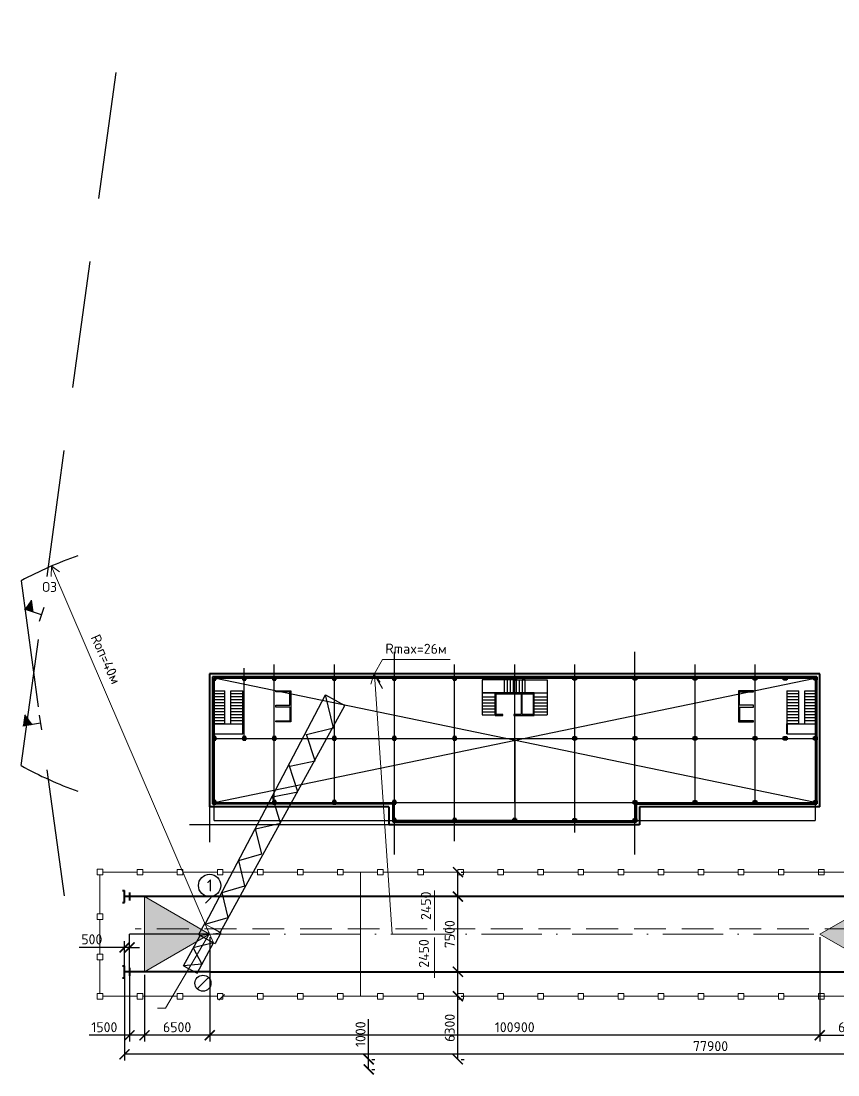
# Model space of a CAD drawing. Header units: millimetres. Extents: x -782 to 10910, y 3841 to 13237.
# Drawn here: x 6699.3 to 6862.4, y 7380.7 to 7591.1 of the extents above; entities that cross this region are included whole.
import ezdxf

# ---------------------------------------------------------------- set-up
doc = ezdxf.new("R2010")
doc.units = ezdxf.units.MM
doc.linetypes.add('ACAD_ISO10W100', pattern=[18, 12, -3, 0, -3])
doc.linetypes.add('штриховая2', pattern=[9.525, 6.35, -3.175])
doc.layers.add('1', color=7, linetype='Continuous')
doc.layers.add('тонкая', color=7, linetype='Continuous')
doc.layers.add('Оbводка', color=1, linetype='Continuous', lineweight=90)
doc.layers.add('Тонкая 0.3', color=140, linetype='Continuous', lineweight=25)
doc.styles.add('2.5', font='isocpeur.ttf', dxfattribs={"height": 2})
doc.styles.add('Isocpeur', font='isocpeur.ttf')
doc.dimstyles.new('М500 стройгенп', dxfattribs={"dimtxt": 2, "dimasz": 2, "dimexe": 1.25, "dimexo": 0.625, "dimtad": 1, "dimlfac": 500, "dimtxsty": '2.5', "dimblk": 'ARCHTICK', "dimcen": 2.5, "dimadec": 0, "dimazin": 0, "dimtfac": 1, "dimtmove": 0, "dimatfit": 3, "dimfxl": 1, "dimarcsym": 0})

# ---------------------------------------------------------------- blocks, each defined once
blk = doc.blocks.new('_ArchTick')
at = {"color": 0, "linetype": 'ByBlock', "const_width": 0.15}
blk.add_lwpolyline([(-0.5, -0.5), (0.5, 0.5)], dxfattribs=at)
blk = doc.blocks.new('*D355')
at = {"color": 0, "lineweight": -2, "transparency": 16777216}
for p, q in [((6786.54, 7383.8), (6786.54, 7396.4)), ((6787.16, 7396.4), (6787.79, 7396.4)), ((6787.16, 7383.8), (6787.79, 7383.8))]:
    blk.add_line(p, q, dxfattribs=at)
at = {"layer": 'Defpoints', "color": 0, "lineweight": 30, "transparency": 16777216}
for p in [(6786.54, 7396.4), (6786.54, 7396.4), (6786.54, 7383.8)]:
    blk.add_point(p, dxfattribs=at)
at = {"color": 0, "lineweight": -2, "transparency": 16777216, "xscale": 2, "yscale": 2, "zscale": 2}
for p, rotation in [((6786.54, 7396.4), 90), ((6786.54, 7383.8), 270)]:
    blk.add_blockref('_ArchTick', p, dxfattribs=dict(at, rotation=rotation))
at = {"color": 0, "lineweight": 20, "transparency": 16777216, "insert": (6784.91, 7390.1), "char_height": 2, "attachment_point": 5, "rotation": 90, "style": '2.5'}
blk.add_mtext('6300', dxfattribs=at)
blk = doc.blocks.new('*D356')
at = {"color": 0, "lineweight": -2, "transparency": 16777216}
for p, q in [((6786.54, 7396.4), (6786.54, 7401.3)), ((6787.16, 7401.3), (6787.79, 7401.3)), ((6787.16, 7396.4), (6787.79, 7396.4))]:
    blk.add_line(p, q, dxfattribs=at)
at = {"layer": 'Defpoints', "color": 0, "lineweight": 30, "transparency": 16777216}
for p in [(6786.54, 7401.3), (6786.54, 7401.3), (6786.54, 7396.4)]:
    blk.add_point(p, dxfattribs=at)
at = {"color": 0, "lineweight": -2, "transparency": 16777216, "xscale": 2, "yscale": 2, "zscale": 2}
for p, rotation in [((6786.54, 7401.3), 90), ((6786.54, 7396.4), 270)]:
    blk.add_blockref('_ArchTick', p, dxfattribs=dict(at, rotation=rotation))
at = {"color": 0, "lineweight": 20, "transparency": 16777216, "insert": (6779.73, 7404.95), "char_height": 2, "attachment_point": 5, "rotation": 90, "style": '2.5'}
blk.add_mtext('2450', dxfattribs=at)
blk = doc.blocks.new('*D357')
at = {"color": 0, "lineweight": -2, "transparency": 16777216}
for p, q in [((6786.54, 7401.3), (6786.54, 7416.3)), ((6787.16, 7416.3), (6787.79, 7416.3)), ((6787.16, 7401.3), (6787.79, 7401.3))]:
    blk.add_line(p, q, dxfattribs=at)
at = {"layer": 'Defpoints', "color": 0, "lineweight": 30, "transparency": 16777216}
for p in [(6786.54, 7416.3), (6786.54, 7416.3), (6786.54, 7401.3)]:
    blk.add_point(p, dxfattribs=at)
at = {"color": 0, "lineweight": -2, "transparency": 16777216, "xscale": 2, "yscale": 2, "zscale": 2}
for p, rotation in [((6786.54, 7416.3), 90), ((6786.54, 7401.3), 270)]:
    blk.add_blockref('_ArchTick', p, dxfattribs=dict(at, rotation=rotation))
at = {"color": 0, "lineweight": 20, "transparency": 16777216, "insert": (6784.91, 7408.8), "char_height": 2, "attachment_point": 5, "rotation": 90, "style": '2.5'}
blk.add_mtext('7500', dxfattribs=at)
blk = doc.blocks.new('*D358')
at = {"color": 0, "lineweight": -2, "transparency": 16777216}
for p, q in [((6786.54, 7416.3), (6786.54, 7421.19)), ((6787.16, 7421.19), (6787.79, 7421.19)), ((6787.16, 7416.3), (6787.79, 7416.3))]:
    blk.add_line(p, q, dxfattribs=at)
at = {"layer": 'Defpoints', "color": 0, "lineweight": 30, "transparency": 16777216}
for p in [(6786.54, 7421.19), (6786.54, 7421.19), (6786.54, 7416.3)]:
    blk.add_point(p, dxfattribs=at)
at = {"color": 0, "lineweight": -2, "transparency": 16777216, "xscale": 2, "yscale": 2, "zscale": 2}
for p, rotation in [((6786.54, 7421.19), 90), ((6786.54, 7416.3), 270)]:
    blk.add_blockref('_ArchTick', p, dxfattribs=dict(at, rotation=rotation))
at = {"color": 0, "lineweight": 20, "transparency": 16777216, "insert": (6780.13, 7414.48), "char_height": 2, "attachment_point": 5, "rotation": 90, "style": '2.5'}
blk.add_mtext('2450', dxfattribs=at)
blk = doc.blocks.new('*D359')
at = {"color": 0, "lineweight": -2, "transparency": 16777216}
for p, q in [((6858.77, 7408.17), (6858.77, 7387.35)), ((6871.77, 7400.67), (6871.77, 7387.35)), ((6858.77, 7388.6), (6871.77, 7388.6))]:
    blk.add_line(p, q, dxfattribs=at)
at = {"layer": 'Defpoints', "color": 0, "lineweight": 30, "transparency": 16777216}
for p in [(6858.77, 7408.8), (6871.77, 7401.3), (6871.77, 7388.6)]:
    blk.add_point(p, dxfattribs=at)
at = {"color": 0, "lineweight": -2, "transparency": 16777216, "xscale": 2, "yscale": 2, "zscale": 2, "rotation": 180}
blk.add_blockref('_ArchTick', (6858.77, 7388.6), dxfattribs=at)
at = {"color": 0, "lineweight": -2, "transparency": 16777216, "xscale": 2, "yscale": 2, "zscale": 2}
blk.add_blockref('_ArchTick', (6871.77, 7388.6), dxfattribs=at)
at = {"color": 0, "lineweight": 20, "transparency": 16777216, "insert": (6865.27, 7390.22), "char_height": 2, "attachment_point": 5, "style": '2.5'}
blk.add_mtext('6050', dxfattribs=at)
blk = doc.blocks.new('*D362')
at = {"color": 0, "lineweight": -2, "transparency": 16777216}
for p, q in [((6768.71, 7383.8), (6768.71, 7391.85)), ((6768.71, 7381.8), (6768.71, 7383.8)), ((6769.34, 7383.8), (6769.96, 7383.8)), ((6769.34, 7381.8), (6769.96, 7381.8))]:
    blk.add_line(p, q, dxfattribs=at)
at = {"layer": 'Defpoints', "color": 0, "lineweight": 30, "transparency": 16777216}
for p in [(6768.71, 7383.8), (6768.71, 7383.8), (6768.71, 7381.8)]:
    blk.add_point(p, dxfattribs=at)
at = {"color": 0, "lineweight": -2, "transparency": 16777216, "xscale": 2, "yscale": 2, "zscale": 2}
for p, rotation in [((6768.71, 7383.8), 90), ((6768.71, 7381.8), 270)]:
    blk.add_blockref('_ArchTick', p, dxfattribs=dict(at, rotation=rotation))
at = {"color": 0, "lineweight": 20, "transparency": 16777216, "insert": (6767.09, 7388.82), "char_height": 2, "attachment_point": 5, "rotation": 90, "style": '2.5'}
blk.add_mtext('1000', dxfattribs=at)
blk = doc.blocks.new('*D363')
at = {"color": 0, "lineweight": -2, "transparency": 16777216}
for p, q in [((6736.97, 7408.17), (6736.97, 7387.35)), ((6858.77, 7400.67), (6858.77, 7387.35)), ((6858.77, 7388.6), (6736.97, 7388.6))]:
    blk.add_line(p, q, dxfattribs=at)
at = {"layer": 'Defpoints', "color": 0, "lineweight": 30, "transparency": 16777216}
for p in [(6736.97, 7408.8), (6858.77, 7401.3), (6736.97, 7388.6)]:
    blk.add_point(p, dxfattribs=at)
at = {"color": 0, "lineweight": -2, "transparency": 16777216, "xscale": 2, "yscale": 2, "zscale": 2, "rotation": 180}
blk.add_blockref('_ArchTick', (6736.97, 7388.6), dxfattribs=at)
at = {"color": 0, "lineweight": -2, "transparency": 16777216, "xscale": 2, "yscale": 2, "zscale": 2}
blk.add_blockref('_ArchTick', (6858.77, 7388.6), dxfattribs=at)
at = {"color": 0, "lineweight": 25, "transparency": 16777216, "insert": (6797.87, 7390.22), "char_height": 2, "attachment_point": 5, "style": '2.5'}
blk.add_mtext('100900', dxfattribs=at)
blk = doc.blocks.new('*D364')
at = {"color": 0, "lineweight": -2, "transparency": 16777216}
for p, q in [((6736.97, 7408.17), (6736.97, 7387.35)), ((6723.97, 7400.67), (6723.97, 7387.35)), ((6736.97, 7388.6), (6723.97, 7388.6))]:
    blk.add_line(p, q, dxfattribs=at)
at = {"layer": 'Defpoints', "color": 0, "lineweight": 30, "transparency": 16777216}
for p in [(6736.97, 7408.8), (6723.97, 7401.3), (6723.97, 7388.6)]:
    blk.add_point(p, dxfattribs=at)
at = {"color": 0, "lineweight": -2, "transparency": 16777216, "xscale": 2, "yscale": 2, "zscale": 2, "rotation": 180}
blk.add_blockref('_ArchTick', (6723.97, 7388.6), dxfattribs=at)
at = {"color": 0, "lineweight": -2, "transparency": 16777216, "xscale": 2, "yscale": 2, "zscale": 2}
blk.add_blockref('_ArchTick', (6736.97, 7388.6), dxfattribs=at)
at = {"color": 0, "lineweight": 25, "transparency": 16777216, "insert": (6730.47, 7390.22), "char_height": 2, "attachment_point": 5, "style": '2.5'}
blk.add_mtext('6500', dxfattribs=at)
blk = doc.blocks.new('*D365')
at = {"color": 0, "lineweight": -2, "transparency": 16777216}
for p, q in [((6720.97, 7400.67), (6720.97, 7387.35)), ((6723.97, 7400.67), (6723.97, 7387.35)), ((6720.97, 7388.6), (6712.92, 7388.6)), ((6723.97, 7388.6), (6720.97, 7388.6))]:
    blk.add_line(p, q, dxfattribs=at)
at = {"layer": 'Defpoints', "color": 0, "lineweight": 30, "transparency": 16777216}
for p in [(6720.97, 7401.3), (6723.97, 7401.3), (6720.97, 7388.6)]:
    blk.add_point(p, dxfattribs=at)
at = {"color": 0, "lineweight": -2, "transparency": 16777216, "xscale": 2, "yscale": 2, "zscale": 2, "rotation": 180}
blk.add_blockref('_ArchTick', (6720.97, 7388.6), dxfattribs=at)
at = {"color": 0, "lineweight": -2, "transparency": 16777216, "xscale": 2, "yscale": 2, "zscale": 2}
blk.add_blockref('_ArchTick', (6723.97, 7388.6), dxfattribs=at)
at = {"color": 0, "lineweight": 25, "transparency": 16777216, "insert": (6715.94, 7390.22), "char_height": 2, "attachment_point": 5, "style": '2.5'}
blk.add_mtext('1500', dxfattribs=at)
blk = doc.blocks.new('*D366')
at = {"color": 0, "lineweight": -2, "transparency": 16777216}
for p, q in [((6719.97, 7406.15), (6710.92, 7406.15)), ((6719.97, 7401.92), (6719.97, 7407.4)), ((6720.97, 7406.15), (6719.97, 7406.15)), ((6720.97, 7401.92), (6720.97, 7407.4)), ((6720.97, 7406.15), (6722.97, 7406.15))]:
    blk.add_line(p, q, dxfattribs=at)
at = {"layer": 'Defpoints', "color": 0, "lineweight": 30, "transparency": 16777216}
for p in [(6719.97, 7406.15), (6719.97, 7401.3), (6720.97, 7401.3)]:
    blk.add_point(p, dxfattribs=at)
at = {"color": 0, "lineweight": -2, "transparency": 16777216, "xscale": 2, "yscale": 2, "zscale": 2}
blk.add_blockref('_ArchTick', (6719.97, 7406.15), dxfattribs=at)
at = {"color": 0, "lineweight": -2, "transparency": 16777216, "xscale": 2, "yscale": 2, "zscale": 2, "rotation": 180}
blk.add_blockref('_ArchTick', (6720.97, 7406.15), dxfattribs=at)
at = {"color": 0, "lineweight": 25, "transparency": 16777216, "insert": (6713.44, 7407.77), "char_height": 2, "attachment_point": 5, "style": '2.5'}
blk.add_mtext('500', dxfattribs=at)
blk = doc.blocks.new('*D354')
at = {"color": 0, "lineweight": -2, "transparency": 16777216}
for p, q in [((6719.97, 7400.67), (6719.97, 7383.56)), ((6875.77, 7400.67), (6875.77, 7383.56)), ((6875.77, 7384.81), (6719.97, 7384.81))]:
    blk.add_line(p, q, dxfattribs=at)
at = {"layer": 'Defpoints', "color": 0, "lineweight": 30, "transparency": 16777216}
for p in [(6719.97, 7401.3), (6875.77, 7401.3), (6719.97, 7384.81)]:
    blk.add_point(p, dxfattribs=at)
at = {"color": 0, "lineweight": -2, "transparency": 16777216, "xscale": 2, "yscale": 2, "zscale": 2, "rotation": 180}
blk.add_blockref('_ArchTick', (6719.97, 7384.81), dxfattribs=at)
at = {"color": 0, "lineweight": -2, "transparency": 16777216, "xscale": 2, "yscale": 2, "zscale": 2}
blk.add_blockref('_ArchTick', (6875.77, 7384.81), dxfattribs=at)
at = {"color": 0, "lineweight": 25, "transparency": 16777216, "insert": (6836.97, 7386.44), "char_height": 2, "attachment_point": 5, "style": '2.5'}
blk.add_mtext('77900', dxfattribs=at)

msp = doc.modelspace()

# ---------------------------------------------------------------- hatches: boundary and pattern name
at = {"lineweight": 30}
h = msp.add_hatch(color=256, dxfattribs=at)
h.dxf.hatch_style = 1
h.paths.add_polyline_path([(6723.967864, 7401.297298), (6736.967865, 7408.797298), (6723.967864, 7416.297298)])
h = msp.add_hatch(color=256, dxfattribs=at)
h.dxf.hatch_style = 1
h.paths.add_polyline_path([(6871.767876, 7416.297298), (6858.767874, 7408.797298), (6871.767876, 7401.297298)])
at = {"layer": 'Тонкая 0.3', "ltscale": 5}
for points in [[(6699.996062, 7473.669302), (6701.696792, 7473.107112), (6701.307677, 7475.53023)], [(6699.671978, 7450.351208), (6701.441634, 7450.62844), (6699.988111, 7452.605858)]]:
    msp.add_hatch(color=7, dxfattribs=at).paths.add_polyline_path(points)

# ---------------------------------------------------------------- linework, layer by layer
at = {"linetype": 'штриховая2', "lineweight": 30, "ltscale": 4}
for p, q in [((6699.350806, 7442.450137), (6719.677841, 7591.138892)), ((6699.318049, 7479.384056), (6709.481567, 7405.039678))]:
    msp.add_line(p, q, dxfattribs=at)
at = {"lineweight": 18}
for p, q in [((6705.396147, 7482.303935), (6705.304076, 7480.230214)), ((6707.004553, 7481.157492), (6705.396147, 7482.303935)), ((6705.434443, 7482.276638), (6707.004553, 7481.157492)), ((6769.770407, 7460.677351), (6769.144754, 7458.69812)), ((6771.027286, 7459.153686), (6769.770407, 7460.677351)), ((6769.800332, 7460.641073), (6771.027286, 7459.153686))]:
    msp.add_line(p, q, dxfattribs=at)
at = {"lineweight": 13}
for p, q in [((6736.967869, 7408.797293), (6705.393193, 7482.237392)), ((6769.836032, 7460.74222), (6771.444207, 7463.618346)), ((6771.444207, 7463.618346), (6784.956109, 7463.618346)), ((6769.836032, 7460.74222), (6771.444207, 7457.866094)), ((6715.627868, 7421.757292), (6714.50787, 7421.757292)), ((6714.50787, 7421.757292), (6714.50787, 7420.637294)), ((6714.50787, 7420.637294), (6715.627868, 7420.637294)), ((6715.067869, 7420.313872), (6715.067869, 7420.637294)), ((6715.627868, 7420.637294), (6715.627868, 7421.757292)), ((6723.627855, 7421.745236), (6722.507857, 7421.745236)), ((6722.507857, 7421.745236), (6722.507857, 7420.625238)), ((6722.507857, 7420.625238), (6723.627855, 7420.625238)), ((6723.627855, 7420.625238), (6723.627855, 7421.745236)), ((6731.627841, 7421.745236), (6730.507843, 7421.745236)), ((6730.507843, 7421.745236), (6730.507843, 7420.625238)), ((6730.507843, 7420.625238), (6731.627841, 7420.625238)), ((6731.627841, 7420.625238), (6731.627841, 7421.745236)), ((6739.627828, 7421.745236), (6738.50783, 7421.745236)), ((6738.50783, 7421.745236), (6738.50783, 7420.625238)), ((6738.50783, 7420.625238), (6739.627828, 7420.625238)), ((6739.627828, 7420.625238), (6739.627828, 7421.745236)), ((6747.627815, 7421.745236), (6746.507817, 7421.745236)), ((6746.507817, 7421.745236), (6746.507817, 7420.625238)), ((6746.507817, 7420.625238), (6747.627815, 7420.625238)), ((6747.627815, 7420.625238), (6747.627815, 7421.745236)), ((6755.627801, 7421.745236), (6754.507803, 7421.745236)), ((6754.507803, 7421.745236), (6754.507803, 7420.625238)), ((6754.507803, 7420.625238), (6755.627801, 7420.625238)), ((6755.627801, 7420.625238), (6755.627801, 7421.745236)), ((6763.627788, 7421.745236), (6762.50779, 7421.745236)), ((6762.50779, 7421.745236), (6762.50779, 7420.625238)), ((6762.50779, 7420.625238), (6763.627788, 7420.625238)), ((6763.627788, 7420.625238), (6763.627788, 7421.745236)), ((6771.627775, 7421.745236), (6770.507777, 7421.745236)), ((6770.507777, 7421.745236), (6770.507777, 7420.625238)), ((6770.507777, 7420.625238), (6771.627775, 7420.625238)), ((6771.627775, 7420.625238), (6771.627775, 7421.745236)), ((6779.627761, 7421.745236), (6778.507763, 7421.745236)), ((6778.507763, 7421.745236), (6778.507763, 7420.625238)), ((6778.507763, 7420.625238), (6779.627761, 7420.625238)), ((6779.627761, 7420.625238), (6779.627761, 7421.745236)), ((6787.627748, 7421.745236), (6786.50775, 7421.745236)), ((6786.50775, 7421.745236), (6786.50775, 7420.625238)), ((6786.50775, 7420.625238), (6787.627748, 7420.625238)), ((6787.627748, 7420.625238), (6787.627748, 7421.745236)), ((6795.627735, 7421.745236), (6794.507737, 7421.745236)), ((6794.507737, 7421.745236), (6794.507737, 7420.625238)), ((6794.507737, 7420.625238), (6795.627735, 7420.625238)), ((6795.627735, 7420.625238), (6795.627735, 7421.745236)), ((6803.627721, 7421.745236), (6802.507723, 7421.745236)), ((6802.507723, 7421.745236), (6802.507723, 7420.625238)), ((6802.507723, 7420.625238), (6803.627721, 7420.625238)), ((6803.627721, 7420.625238), (6803.627721, 7421.745236)), ((6811.627708, 7421.745236), (6810.50771, 7421.745236)), ((6810.50771, 7421.745236), (6810.50771, 7420.625238)), ((6810.50771, 7420.625238), (6811.627708, 7420.625238)), ((6811.627708, 7420.625238), (6811.627708, 7421.745236)), ((6819.627695, 7421.745236), (6818.507697, 7421.745236)), ((6818.507697, 7421.745236), (6818.507697, 7420.625238)), ((6818.507697, 7420.625238), (6819.627695, 7420.625238)), ((6819.627695, 7420.625238), (6819.627695, 7421.745236)), ((6827.627681, 7421.745236), (6826.507683, 7421.745236)), ((6826.507683, 7421.745236), (6826.507683, 7420.625238)), ((6826.507683, 7420.625238), (6827.627681, 7420.625238)), ((6827.627681, 7420.625238), (6827.627681, 7421.745236)), ((6835.627668, 7421.745236), (6834.50767, 7421.745236)), ((6834.50767, 7421.745236), (6834.50767, 7420.625238)), ((6834.50767, 7420.625238), (6835.627668, 7420.625238)), ((6835.627668, 7420.625238), (6835.627668, 7421.745236)), ((6843.627655, 7421.745236), (6842.507657, 7421.745236)), ((6842.507657, 7421.745236), (6842.507657, 7420.625238)), ((6842.507657, 7420.625238), (6843.627655, 7420.625238)), ((6843.627655, 7420.625238), (6843.627655, 7421.745236)), ((6851.627641, 7421.745236), (6850.507643, 7421.745236)), ((6850.507643, 7421.745236), (6850.507643, 7420.625238)), ((6850.507643, 7420.625238), (6851.627641, 7420.625238)), ((6851.627641, 7420.625238), (6851.627641, 7421.745236)), ((6859.627628, 7421.745236), (6858.50763, 7421.745236)), ((6858.50763, 7421.745236), (6858.50763, 7420.625238)), ((6858.50763, 7420.625238), (6859.627628, 7420.625238)), ((6859.627628, 7420.625238), (6859.627628, 7421.745236)), ((6715.627868, 7412.828197), (6714.50787, 7412.828197)), ((6714.50787, 7412.828197), (6714.50787, 7411.708199)), ((6715.627868, 7411.708199), (6715.627868, 7412.828197)), ((6714.50787, 7411.708199), (6715.627868, 7411.708199)), ((6715.067869, 7411.384777), (6715.067869, 7411.708199)), ((6715.627868, 7404.811889), (6714.50787, 7404.811889)), ((6714.50787, 7404.811889), (6714.50787, 7403.691891)), ((6714.50787, 7403.691891), (6715.627868, 7403.691891)), ((6715.067869, 7403.368469), (6715.067869, 7403.691891)), ((6715.627868, 7403.691891), (6715.627868, 7404.811889)), ((6715.627868, 7396.957292), (6714.50787, 7396.957292)), ((6714.50787, 7396.957292), (6714.50787, 7395.837294)), ((6714.50787, 7395.837294), (6715.627868, 7395.837294)), ((6715.627868, 7395.837294), (6715.627868, 7396.957292)), ((6722.507857, 7396.957292), (6722.507857, 7395.837294)), ((6722.507857, 7395.837294), (6723.627855, 7395.837294)), ((6723.627855, 7395.837294), (6723.627855, 7396.957292)), ((6731.627841, 7396.957292), (6730.507843, 7396.957292)), ((6730.507843, 7396.957292), (6730.507843, 7395.837294)), ((6730.507843, 7395.837294), (6731.627841, 7395.837294)), ((6731.627841, 7395.837294), (6731.627841, 7396.957292)), ((6739.627828, 7396.957292), (6738.50783, 7396.957292)), ((6738.50783, 7396.957292), (6738.50783, 7395.837294)), ((6738.50783, 7395.837294), (6739.627828, 7395.837294)), ((6739.627828, 7395.837294), (6739.627828, 7396.957292)), ((6747.627815, 7396.957292), (6746.507817, 7396.957292)), ((6746.507817, 7396.957292), (6746.507817, 7395.837294)), ((6746.507817, 7395.837294), (6747.627815, 7395.837294)), ((6747.627815, 7395.837294), (6747.627815, 7396.957292)), ((6755.627801, 7396.957292), (6754.507803, 7396.957292)), ((6754.507803, 7396.957292), (6754.507803, 7395.837294)), ((6754.507803, 7395.837294), (6755.627801, 7395.837294)), ((6755.627801, 7395.837294), (6755.627801, 7396.957292)), ((6763.627788, 7396.957292), (6762.50779, 7396.957292)), ((6762.50779, 7396.957292), (6762.50779, 7395.837294)), ((6762.50779, 7395.837294), (6763.627788, 7395.837294)), ((6763.627788, 7395.837294), (6763.627788, 7396.957292)), ((6771.627775, 7396.957292), (6770.507777, 7396.957292)), ((6770.507777, 7396.957292), (6770.507777, 7395.837294)), ((6770.507777, 7395.837294), (6771.627775, 7395.837294)), ((6771.627775, 7395.837294), (6771.627775, 7396.957292)), ((6779.627761, 7396.957292), (6778.507763, 7396.957292)), ((6778.507763, 7396.957292), (6778.507763, 7395.837294)), ((6778.507763, 7395.837294), (6779.627761, 7395.837294)), ((6779.627761, 7395.837294), (6779.627761, 7396.957292)), ((6787.627748, 7396.957292), (6786.50775, 7396.957292)), ((6786.50775, 7396.957292), (6786.50775, 7395.837294)), ((6786.50775, 7395.837294), (6787.627748, 7395.837294)), ((6787.627748, 7395.837294), (6787.627748, 7396.957292)), ((6795.627735, 7396.957292), (6794.507737, 7396.957292)), ((6794.507737, 7396.957292), (6794.507737, 7395.837294)), ((6794.507737, 7395.837294), (6795.627735, 7395.837294)), ((6795.627735, 7395.837294), (6795.627735, 7396.957292)), ((6803.627721, 7396.957292), (6802.507723, 7396.957292)), ((6802.507723, 7396.957292), (6802.507723, 7395.837294)), ((6802.507723, 7395.837294), (6803.627721, 7395.837294)), ((6803.627721, 7395.837294), (6803.627721, 7396.957292)), ((6811.627708, 7396.957292), (6810.50771, 7396.957292)), ((6810.50771, 7396.957292), (6810.50771, 7395.837294)), ((6810.50771, 7395.837294), (6811.627708, 7395.837294)), ((6811.627708, 7395.837294), (6811.627708, 7396.957292)), ((6819.627695, 7396.957292), (6818.507697, 7396.957292)), ((6818.507697, 7396.957292), (6818.507697, 7395.837294)), ((6818.507697, 7395.837294), (6819.627695, 7395.837294)), ((6819.627695, 7395.837294), (6819.627695, 7396.957292)), ((6827.627681, 7396.957292), (6826.507683, 7396.957292)), ((6826.507683, 7396.957292), (6826.507683, 7395.837294)), ((6826.507683, 7395.837294), (6827.627681, 7395.837294)), ((6827.627681, 7395.837294), (6827.627681, 7396.957292)), ((6835.627668, 7396.957292), (6834.50767, 7396.957292)), ((6834.50767, 7396.957292), (6834.50767, 7395.837294)), ((6834.50767, 7395.837294), (6835.627668, 7395.837294)), ((6835.627668, 7395.837294), (6835.627668, 7396.957292)), ((6843.627655, 7396.957292), (6842.507657, 7396.957292)), ((6842.507657, 7396.957292), (6842.507657, 7395.837294)), ((6842.507657, 7395.837294), (6843.627655, 7395.837294)), ((6843.627655, 7395.837294), (6843.627655, 7396.957292)), ((6851.627641, 7396.957292), (6850.507643, 7396.957292)), ((6850.507643, 7396.957292), (6850.507643, 7395.837294)), ((6850.507643, 7395.837294), (6851.627641, 7395.837294)), ((6851.627641, 7395.837294), (6851.627641, 7396.957292)), ((6859.627628, 7396.957292), (6858.50763, 7396.957292)), ((6858.50763, 7396.957292), (6858.50763, 7395.837294)), ((6858.50763, 7395.837294), (6859.627628, 7395.837294)), ((6859.627628, 7395.837294), (6859.627628, 7396.957292))]:
    msp.add_line(p, q, dxfattribs=at)
at = {"lineweight": 25}
for p, q in [((6773.867869, 7424.740023), (6773.867869, 7465.172978)), ((6821.867869, 7424.740023), (6821.867869, 7465.172978)), ((6749.867869, 7435.103569), (6749.867869, 7462.630097)), ((6761.867869, 7435.103569), (6761.867869, 7462.630097)), ((6785.867869, 7427.351743), (6785.867869, 7462.630097)), ((6797.867869, 7435.103569), (6797.867869, 7462.630097)), ((6809.867869, 7429.092368), (6809.867869, 7462.630097)), ((6833.867869, 7435.103569), (6833.867869, 7462.630097)), ((6845.867869, 7435.103569), (6845.867869, 7462.630097)), ((6743.867869, 7447.903569), (6743.867869, 7461.934191)), ((6737.867869, 7431.503569), (6737.867869, 7459.903569)), ((6737.867869, 7459.903569), (6857.867869, 7459.903569)), ((6737.867869, 7459.903569), (6737.867869, 7435.103569)), ((6857.867869, 7435.103569), (6737.867869, 7459.903569)), ((6737.867869, 7435.103569), (6857.867869, 7459.903569)), ((6737.867869, 7459.903569), (6737.867869, 7447.903569)), ((6857.567869, 7459.603569), (6858.167869, 7460.203569)), ((6857.567869, 7460.203569), (6858.167869, 7459.603569)), ((6857.867869, 7459.903569), (6857.867869, 7431.503569)), ((6737.867869, 7450.202984), (6737.867869, 7450.802984)), ((6737.867869, 7447.903569), (6857.867869, 7447.903569)), ((6737.867869, 7447.903569), (6743.867869, 7447.903569)), ((6797.867869, 7447.503569), (6797.867869, 7431.503569)), ((6737.867869, 7435.103569), (6857.867869, 7435.103569)), ((6737.867869, 7435.103569), (6749.867869, 7435.103569)), ((6737.867869, 7431.503569), (6857.867869, 7431.503569)), ((6797.867869, 7431.503569), (6773.867869, 7431.503569)), ((6773.867869, 7431.503569), (6821.867869, 7431.503569)), ((6736.1418, 7414.982602), (6737.273169, 7416.113971)), ((6736.761099, 7400.140404), (6734.498361, 7397.877666)), ((6735.62973, 7399.009035), (6736.761099, 7400.140404)), ((6738.786773, 7395.587499), (6739.918142, 7396.718868))]:
    msp.add_line(p, q, dxfattribs=at)
at = {"lineweight": 40}
for p, q in [((6858.767869, 7460.803569), (6736.967869, 7460.803569)), ((6736.967869, 7460.803569), (6736.967869, 7434.203569)), ((6858.767869, 7434.203569), (6858.767869, 7460.803569)), ((6738.167869, 7460.203569), (6737.567869, 7460.203569)), ((6737.567869, 7460.203569), (6737.567869, 7459.603569)), ((6737.567869, 7460.203569), (6737.567869, 7434.803569)), ((6858.167869, 7460.203569), (6737.567869, 7460.203569)), ((6737.567869, 7459.603569), (6738.167869, 7459.603569)), ((6738.167869, 7459.603569), (6738.167869, 7460.203569)), ((6744.167869, 7460.203569), (6743.567869, 7460.203569)), ((6743.567869, 7460.203569), (6743.567869, 7459.603569)), ((6743.567869, 7459.603569), (6744.167869, 7459.603569)), ((6744.167869, 7459.603569), (6744.167869, 7460.203569)), ((6750.167869, 7460.203569), (6749.567869, 7460.203569)), ((6749.567869, 7460.203569), (6749.567869, 7459.603569)), ((6749.567869, 7459.603569), (6750.167869, 7459.603569)), ((6750.167869, 7459.603569), (6750.167869, 7460.203569)), ((6762.167869, 7460.203569), (6761.567869, 7460.203569)), ((6761.567869, 7460.203569), (6761.567869, 7459.603569)), ((6761.567869, 7459.603569), (6762.167869, 7459.603569)), ((6762.167869, 7459.603569), (6762.167869, 7460.203569)), ((6774.167869, 7460.203569), (6773.567869, 7460.203569)), ((6773.567869, 7460.203569), (6773.567869, 7459.603569)), ((6773.567869, 7459.603569), (6774.167869, 7459.603569)), ((6774.167869, 7459.603569), (6774.167869, 7460.203569)), ((6786.167869, 7460.203569), (6785.567869, 7460.203569)), ((6785.567869, 7460.203569), (6785.567869, 7459.603569)), ((6785.567869, 7459.603569), (6786.167869, 7459.603569)), ((6786.167869, 7459.603569), (6786.167869, 7460.203569)), ((6798.167869, 7460.203569), (6797.567869, 7460.203569)), ((6797.567869, 7460.203569), (6797.567869, 7459.603569)), ((6797.567869, 7459.603569), (6797.567869, 7460.203569)), ((6797.567869, 7460.203569), (6798.167869, 7460.203569)), ((6797.567869, 7459.603569), (6798.167869, 7459.603569)), ((6798.167869, 7459.603569), (6797.567869, 7459.603569)), ((6798.167869, 7459.603569), (6798.167869, 7460.203569)), ((6798.167869, 7460.203569), (6798.167869, 7459.603569)), ((6809.567869, 7459.603569), (6809.567869, 7460.203569)), ((6809.567869, 7460.203569), (6810.167869, 7460.203569)), ((6810.167869, 7459.603569), (6809.567869, 7459.603569)), ((6810.167869, 7460.203569), (6810.167869, 7459.603569)), ((6821.567869, 7459.603569), (6821.567869, 7460.203569)), ((6821.567869, 7460.203569), (6822.167869, 7460.203569)), ((6822.167869, 7459.603569), (6821.567869, 7459.603569)), ((6822.167869, 7460.203569), (6822.167869, 7459.603569)), ((6833.567869, 7459.603569), (6833.567869, 7460.203569)), ((6833.567869, 7460.203569), (6834.167869, 7460.203569)), ((6834.167869, 7459.603569), (6833.567869, 7459.603569)), ((6834.167869, 7460.203569), (6834.167869, 7459.603569)), ((6845.567869, 7459.603569), (6845.567869, 7460.203569)), ((6845.567869, 7460.203569), (6846.167869, 7460.203569)), ((6846.167869, 7459.603569), (6845.567869, 7459.603569)), ((6846.167869, 7460.203569), (6846.167869, 7459.603569)), ((6851.567869, 7459.603569), (6851.567869, 7460.203569)), ((6851.567869, 7460.203569), (6852.167869, 7460.203569)), ((6852.167869, 7459.603569), (6851.567869, 7459.603569)), ((6852.167869, 7460.203569), (6852.167869, 7459.603569)), ((6857.567869, 7459.603569), (6857.567869, 7460.203569)), ((6857.567869, 7460.203569), (6858.167869, 7460.203569)), ((6858.167869, 7459.603569), (6857.567869, 7459.603569)), ((6858.167869, 7460.203569), (6858.167869, 7459.603569)), ((6858.167869, 7434.803569), (6858.167869, 7460.203569)), ((6737.567869, 7450.802984), (6737.567869, 7448.802984)), ((6852.167869, 7450.802984), (6852.167869, 7448.802984)), ((6738.167869, 7448.203569), (6737.567869, 7448.203569)), ((6737.567869, 7448.203569), (6737.567869, 7447.603569)), ((6738.167869, 7447.603569), (6738.167869, 7448.203569)), ((6744.167869, 7448.203569), (6743.567869, 7448.203569)), ((6743.567869, 7448.203569), (6743.567869, 7447.603569)), ((6744.167869, 7447.603569), (6744.167869, 7448.203569)), ((6750.167869, 7448.203569), (6749.567869, 7448.203569)), ((6749.567869, 7448.203569), (6749.567869, 7447.603569)), ((6750.167869, 7447.603569), (6750.167869, 7448.203569)), ((6762.167869, 7448.203569), (6761.567869, 7448.203569)), ((6761.567869, 7448.203569), (6761.567869, 7447.603569)), ((6762.167869, 7447.603569), (6762.167869, 7448.203569)), ((6774.167869, 7448.203569), (6773.567869, 7448.203569)), ((6773.567869, 7448.203569), (6773.567869, 7447.603569)), ((6774.167869, 7447.603569), (6774.167869, 7448.203569)), ((6786.167869, 7448.203569), (6785.567869, 7448.203569)), ((6785.567869, 7448.203569), (6785.567869, 7447.603569)), ((6786.167869, 7447.603569), (6786.167869, 7448.203569)), ((6809.567869, 7447.603569), (6809.567869, 7448.203569)), ((6809.567869, 7448.203569), (6810.167869, 7448.203569)), ((6810.167869, 7448.203569), (6810.167869, 7447.603569)), ((6821.567869, 7447.603569), (6821.567869, 7448.203569)), ((6821.567869, 7448.203569), (6822.167869, 7448.203569)), ((6822.167869, 7448.203569), (6822.167869, 7447.603569)), ((6833.567869, 7447.603569), (6833.567869, 7448.203569)), ((6833.567869, 7448.203569), (6834.167869, 7448.203569)), ((6834.167869, 7448.203569), (6834.167869, 7447.603569)), ((6845.567869, 7447.603569), (6845.567869, 7448.203569)), ((6845.567869, 7448.203569), (6846.167869, 7448.203569)), ((6846.167869, 7448.203569), (6846.167869, 7447.603569)), ((6851.567869, 7447.603569), (6851.567869, 7448.203569)), ((6851.567869, 7448.203569), (6852.167869, 7448.203569)), ((6852.167869, 7448.203569), (6852.167869, 7447.603569)), ((6857.567869, 7447.603569), (6857.567869, 7448.203569)), ((6857.567869, 7448.203569), (6858.167869, 7448.203569)), ((6858.167869, 7448.203569), (6858.167869, 7447.603569)), ((6737.567869, 7447.603569), (6738.167869, 7447.603569)), ((6743.567869, 7447.603569), (6744.167869, 7447.603569)), ((6749.567869, 7447.603569), (6750.167869, 7447.603569)), ((6761.567869, 7447.603569), (6762.167869, 7447.603569)), ((6773.567869, 7447.603569), (6774.167869, 7447.603569)), ((6785.567869, 7447.603569), (6786.167869, 7447.603569)), ((6810.167869, 7447.603569), (6809.567869, 7447.603569)), ((6822.167869, 7447.603569), (6821.567869, 7447.603569)), ((6834.167869, 7447.603569), (6833.567869, 7447.603569)), ((6846.167869, 7447.603569), (6845.567869, 7447.603569)), ((6852.167869, 7447.603569), (6851.567869, 7447.603569)), ((6858.167869, 7447.603569), (6857.567869, 7447.603569)), ((6738.167869, 7435.403569), (6737.567869, 7435.403569)), ((6737.567869, 7435.403569), (6737.567869, 7434.803569)), ((6738.167869, 7434.803569), (6738.167869, 7435.403569)), ((6750.167869, 7435.403569), (6749.567869, 7435.403569)), ((6749.567869, 7435.403569), (6749.567869, 7434.803569)), ((6750.167869, 7434.803569), (6750.167869, 7435.403569)), ((6762.167869, 7435.403569), (6761.567869, 7435.403569)), ((6761.567869, 7435.403569), (6761.567869, 7434.803569)), ((6762.167869, 7434.803569), (6762.167869, 7435.403569)), ((6774.167869, 7435.403569), (6773.567869, 7435.403569)), ((6773.567869, 7435.403569), (6773.567869, 7434.803569)), ((6774.167869, 7434.803569), (6774.167869, 7435.403569)), ((6821.567869, 7434.803569), (6821.567869, 7435.403569)), ((6821.567869, 7435.403569), (6822.167869, 7435.403569)), ((6822.167869, 7435.403569), (6822.167869, 7434.803569)), ((6833.567869, 7434.803569), (6833.567869, 7435.403569)), ((6833.567869, 7435.403569), (6834.167869, 7435.403569)), ((6834.167869, 7435.403569), (6834.167869, 7434.803569)), ((6845.567869, 7434.803569), (6845.567869, 7435.403569)), ((6845.567869, 7435.403569), (6846.167869, 7435.403569)), ((6846.167869, 7435.403569), (6846.167869, 7434.803569)), ((6857.567869, 7434.803569), (6857.567869, 7435.403569)), ((6857.567869, 7435.403569), (6858.167869, 7435.403569)), ((6858.167869, 7435.403569), (6858.167869, 7434.803569)), ((6772.718791, 7434.203569), (6736.967869, 7434.203569)), ((6737.567869, 7434.803569), (6738.167869, 7434.803569)), ((6773.567869, 7434.803569), (6737.567869, 7434.803569)), ((6749.567869, 7434.803569), (6750.167869, 7434.803569)), ((6761.567869, 7434.803569), (6762.167869, 7434.803569)), ((6772.718791, 7434.203569), (6772.718791, 7430.603569)), ((6773.567869, 7434.803569), (6774.167869, 7434.803569)), ((6773.567869, 7434.803569), (6773.567869, 7431.203569)), ((6822.167869, 7434.803569), (6821.567869, 7434.803569)), ((6822.167869, 7431.203569), (6822.167869, 7434.803569)), ((6822.167869, 7434.803569), (6858.167869, 7434.803569)), ((6858.767869, 7434.203569), (6822.767869, 7434.203569)), ((6822.767869, 7434.203569), (6822.767869, 7431.203569)), ((6834.167869, 7434.803569), (6833.567869, 7434.803569)), ((6846.167869, 7434.803569), (6845.567869, 7434.803569)), ((6858.167869, 7434.803569), (6857.567869, 7434.803569)), ((6774.167869, 7431.803569), (6773.567869, 7431.803569)), ((6773.567869, 7431.803569), (6773.567869, 7431.203569)), ((6773.567869, 7431.203569), (6774.167869, 7431.203569)), ((6773.567869, 7431.203569), (6822.167869, 7431.203569)), ((6774.167869, 7431.203569), (6774.167869, 7431.803569)), ((6786.167869, 7431.803569), (6785.567869, 7431.803569)), ((6785.567869, 7431.803569), (6785.567869, 7431.203569)), ((6785.567869, 7431.203569), (6786.167869, 7431.203569)), ((6786.167869, 7431.203569), (6786.167869, 7431.803569)), ((6798.167869, 7431.803569), (6797.567869, 7431.803569)), ((6797.567869, 7431.803569), (6797.567869, 7431.203569)), ((6797.567869, 7431.203569), (6797.567869, 7431.803569)), ((6797.567869, 7431.803569), (6798.167869, 7431.803569)), ((6797.567869, 7431.203569), (6798.167869, 7431.203569)), ((6798.167869, 7431.203569), (6797.567869, 7431.203569)), ((6798.167869, 7431.203569), (6798.167869, 7431.803569)), ((6798.167869, 7431.803569), (6798.167869, 7431.203569)), ((6809.567869, 7431.203569), (6809.567869, 7431.803569)), ((6809.567869, 7431.803569), (6810.167869, 7431.803569)), ((6810.167869, 7431.203569), (6809.567869, 7431.203569)), ((6810.167869, 7431.803569), (6810.167869, 7431.203569)), ((6821.567869, 7431.203569), (6821.567869, 7431.803569)), ((6821.567869, 7431.803569), (6822.167869, 7431.803569)), ((6822.167869, 7431.203569), (6821.567869, 7431.203569)), ((6822.167869, 7431.803569), (6822.167869, 7431.203569)), ((6822.767869, 7431.203569), (6822.767869, 7430.603569)), ((6822.767869, 7430.603569), (6772.718791, 7430.603569)), ((6719.56787, 7417.497291), (6719.967869, 7417.497291)), ((6719.967869, 7415.097295), (6719.967869, 7417.497291)), ((6736.967869, 7416.297293), (6719.967869, 7416.297293)), ((6720.967867, 7417.097292), (6720.967867, 7415.497294)), ((6875.767869, 7416.297293), (6736.967869, 7416.297293)), ((6719.56787, 7415.097295), (6719.967869, 7415.097295)), ((6719.56787, 7402.497291), (6719.967869, 7402.497291)), ((6719.967869, 7400.097295), (6719.967869, 7402.497291)), ((6720.967867, 7402.097292), (6720.967867, 7400.497294)), ((6719.56787, 7400.097295), (6719.967869, 7400.097295)), ((6736.967869, 7401.297293), (6719.967869, 7401.297293)), ((6736.967869, 7401.297293), (6875.767869, 7401.297293))]:
    msp.add_line(p, q, dxfattribs=at)
at = {"lineweight": 20}
for p, q in [((6769.861694, 7460.677351), (6773.391504, 7408.797293)), ((6715.067869, 7420.637294), (6715.067869, 7412.828197)), ((6715.627868, 7421.185237), (6722.507857, 7421.185237)), ((6723.627855, 7421.185237), (6730.507843, 7421.185237)), ((6731.627841, 7421.185237), (6738.50783, 7421.185237)), ((6739.627828, 7421.185237), (6746.507817, 7421.185237)), ((6747.627815, 7421.185237), (6754.507803, 7421.185237)), ((6755.627801, 7421.185237), (6762.50779, 7421.185237)), ((6763.627788, 7421.185237), (6770.507777, 7421.185237)), ((6767.067782, 7396.397293), (6767.067782, 7421.185237)), ((6771.627775, 7421.185237), (6778.507763, 7421.185237)), ((6779.627761, 7421.185237), (6786.50775, 7421.185237)), ((6787.627748, 7421.185237), (6794.507737, 7421.185237)), ((6795.627735, 7421.185237), (6802.507723, 7421.185237)), ((6803.627721, 7421.185237), (6810.50771, 7421.185237)), ((6811.627708, 7421.185237), (6818.507697, 7421.185237)), ((6819.627695, 7421.185237), (6826.507683, 7421.185237)), ((6827.627681, 7421.185237), (6834.50767, 7421.185237)), ((6835.627668, 7421.185237), (6842.507657, 7421.185237)), ((6843.627655, 7421.185237), (6850.507643, 7421.185237)), ((6851.627641, 7421.185237), (6866.507617, 7421.185237)), ((6723.967867, 7416.297293), (6723.967867, 7401.297293)), ((6736.967869, 7408.797293), (6723.967867, 7416.297293)), ((6781.840382, 7409.515345), (6781.840382, 7417.532181)), ((6858.767869, 7408.797293), (6871.767871, 7416.297293)), ((6715.067869, 7411.708199), (6715.067869, 7404.811889)), ((6736.967869, 7408.797293), (6723.967867, 7401.297293)), ((6781.840382, 7400.106232), (6781.840382, 7408.123068)), ((6858.767869, 7408.797293), (6871.767871, 7401.297293)), ((6715.067869, 7403.691891), (6715.067869, 7401.297293)), ((6723.967867, 7402.097292), (6723.967867, 7401.297293)), ((6715.067869, 7401.297293), (6715.067869, 7396.957292)), ((6715.627868, 7396.397293), (6722.507857, 7396.397293)), ((6723.627855, 7396.957292), (6722.507857, 7396.957292)), ((6723.627855, 7396.397293), (6730.507843, 7396.397293)), ((6731.627841, 7396.397293), (6738.50783, 7396.397293)), ((6739.627828, 7396.397293), (6746.507817, 7396.397293)), ((6747.627815, 7396.397293), (6754.507803, 7396.397293)), ((6755.627801, 7396.397293), (6762.50779, 7396.397293)), ((6763.627788, 7396.397293), (6770.507777, 7396.397293)), ((6771.627775, 7396.397293), (6778.507763, 7396.397293)), ((6779.627761, 7396.397293), (6786.50775, 7396.397293)), ((6787.627748, 7396.397293), (6794.507737, 7396.397293)), ((6795.627735, 7396.397293), (6802.507723, 7396.397293)), ((6803.627721, 7396.397293), (6810.50771, 7396.397293)), ((6811.627708, 7396.397293), (6818.507697, 7396.397293)), ((6819.627695, 7396.397293), (6826.507683, 7396.397293)), ((6827.627681, 7396.397293), (6834.50767, 7396.397293)), ((6835.627668, 7396.397293), (6842.507657, 7396.397293)), ((6843.627655, 7396.397293), (6850.507643, 7396.397293)), ((6851.627641, 7396.397293), (6866.507617, 7396.397293))]:
    msp.add_line(p, q, dxfattribs=at)
at = {"lineweight": 30}
for p, q in [((6797.867869, 7459.603569), (6791.367869, 7459.603569)), ((6791.367869, 7459.603569), (6791.367869, 7452.603569)), ((6797.867869, 7459.603569), (6795.767869, 7459.603569)), ((6795.767869, 7459.603569), (6795.767869, 7457.003569)), ((6796.367869, 7459.603569), (6796.367869, 7457.003569)), ((6796.967869, 7459.603569), (6796.967869, 7457.003569)), ((6797.567869, 7459.603569), (6797.567869, 7457.003569)), ((6797.867869, 7459.603569), (6804.367869, 7459.603569)), ((6798.167869, 7459.603569), (6798.167869, 7457.003569)), ((6798.767869, 7459.603569), (6798.767869, 7457.003569)), ((6799.967869, 7459.603569), (6799.367869, 7459.603569)), ((6799.367869, 7459.603569), (6799.367869, 7457.003569)), ((6799.967869, 7457.003569), (6799.967869, 7459.603569)), ((6804.367869, 7459.603569), (6804.367869, 7452.603569)), ((6737.567869, 7457.402984), (6739.967869, 7457.402984)), ((6737.567869, 7457.402984), (6737.567869, 7448.802984)), ((6739.967869, 7456.802984), (6737.567869, 7456.802984)), ((6739.967869, 7456.202984), (6737.567869, 7456.202984)), ((6739.967869, 7450.802984), (6739.967869, 7457.402984)), ((6741.167869, 7450.802984), (6741.167869, 7457.402984)), ((6741.167869, 7457.402984), (6743.567869, 7457.402984)), ((6743.567869, 7456.802984), (6741.167869, 7456.802984)), ((6743.567869, 7456.202984), (6741.167869, 7456.202984)), ((6743.567869, 7448.802984), (6743.567869, 7457.402984)), ((6750.167869, 7457.403569), (6753.187869, 7457.403569)), ((6750.167869, 7457.203569), (6750.167869, 7457.403569)), ((6752.987869, 7457.203569), (6750.167869, 7457.203569)), ((6752.987869, 7454.503569), (6752.987869, 7457.203569)), ((6753.187869, 7457.403569), (6753.187869, 7451.223569)), ((6794.617869, 7457.003569), (6791.367869, 7457.003569)), ((6791.367869, 7457.003569), (6804.367869, 7457.003569)), ((6791.367869, 7456.203569), (6793.967869, 7456.203569)), ((6793.967869, 7452.603569), (6793.967869, 7457.003569)), ((6793.967869, 7457.003569), (6793.967869, 7452.483569)), ((6801.767869, 7457.003569), (6793.967869, 7457.003569)), ((6793.967869, 7457.003569), (6794.567869, 7457.003569)), ((6794.167869, 7452.683569), (6794.167869, 7456.803569)), ((6794.167869, 7456.803569), (6801.567869, 7456.803569)), ((6795.767869, 7457.003569), (6799.967869, 7457.003569)), ((6799.367869, 7456.803569), (6799.167869, 7456.803569)), ((6799.167869, 7456.803569), (6799.167869, 7452.683569)), ((6799.367869, 7452.683569), (6799.367869, 7456.803569)), ((6801.567869, 7456.803569), (6801.567869, 7452.683569)), ((6801.767869, 7452.603569), (6801.767869, 7457.003569)), ((6801.767869, 7452.483569), (6801.767869, 7457.003569)), ((6801.767869, 7456.203569), (6804.367869, 7456.203569)), ((6845.567869, 7457.403569), (6842.547869, 7457.403569)), ((6842.547869, 7457.403569), (6842.547869, 7451.223569)), ((6842.747869, 7454.503569), (6842.747869, 7457.203569)), ((6842.747869, 7457.203569), (6845.567869, 7457.203569)), ((6845.567869, 7457.203569), (6845.567869, 7457.403569)), ((6852.167869, 7457.402984), (6854.567869, 7457.402984)), ((6852.167869, 7457.402984), (6852.167869, 7448.802984)), ((6854.567869, 7456.802984), (6852.167869, 7456.802984)), ((6854.567869, 7456.202984), (6852.167869, 7456.202984)), ((6854.567869, 7450.802984), (6854.567869, 7457.402984)), ((6855.767869, 7450.802984), (6855.767869, 7457.402984)), ((6855.767869, 7457.402984), (6858.167869, 7457.402984)), ((6858.167869, 7456.802984), (6855.767869, 7456.802984)), ((6858.167869, 7456.202984), (6855.767869, 7456.202984)), ((6858.167869, 7448.802984), (6858.167869, 7457.402984)), ((6739.967869, 7455.602984), (6737.567869, 7455.602984)), ((6739.967869, 7455.002984), (6737.567869, 7455.002984)), ((6739.967869, 7454.402984), (6737.567869, 7454.402984)), ((6743.567869, 7455.602984), (6741.167869, 7455.602984)), ((6743.567869, 7455.002984), (6741.167869, 7455.002984)), ((6743.567869, 7454.402984), (6741.167869, 7454.402984)), ((6750.167869, 7454.503569), (6752.987869, 7454.503569)), ((6750.167869, 7454.103569), (6750.167869, 7454.503569)), ((6752.987869, 7454.103569), (6750.167869, 7454.103569)), ((6752.987869, 7454.103569), (6752.987869, 7451.423569)), ((6791.367869, 7455.603569), (6793.967869, 7455.603569)), ((6791.367869, 7455.003569), (6793.967869, 7455.003569)), ((6791.367869, 7454.403569), (6793.967869, 7454.403569)), ((6801.767869, 7455.603569), (6804.367869, 7455.603569)), ((6801.767869, 7455.003569), (6804.367869, 7455.003569)), ((6801.767869, 7454.403569), (6804.367869, 7454.403569)), ((6845.567869, 7454.503569), (6842.747869, 7454.503569)), ((6842.747869, 7454.103569), (6845.567869, 7454.103569)), ((6842.747869, 7454.103569), (6842.747869, 7451.423569)), ((6845.567869, 7454.103569), (6845.567869, 7454.503569)), ((6854.567869, 7455.602984), (6852.167869, 7455.602984)), ((6854.567869, 7455.002984), (6852.167869, 7455.002984)), ((6854.567869, 7454.402984), (6852.167869, 7454.402984)), ((6858.167869, 7455.602984), (6855.767869, 7455.602984)), ((6858.167869, 7455.002984), (6855.767869, 7455.002984)), ((6858.167869, 7454.402984), (6855.767869, 7454.402984)), ((6739.967869, 7453.802984), (6737.567869, 7453.802984)), ((6739.967869, 7453.202984), (6737.567869, 7453.202984)), ((6739.967869, 7452.602984), (6737.567869, 7452.602984)), ((6739.967869, 7452.002984), (6737.567869, 7452.002984)), ((6743.567869, 7453.802984), (6741.167869, 7453.802984)), ((6743.567869, 7453.202984), (6741.167869, 7453.202984)), ((6743.567869, 7452.602984), (6741.167869, 7452.602984)), ((6743.567869, 7452.002984), (6741.167869, 7452.002984)), ((6791.367869, 7453.803569), (6793.967869, 7453.803569)), ((6791.367869, 7453.203569), (6793.967869, 7453.203569)), ((6791.367869, 7452.603569), (6793.967869, 7452.603569)), ((6793.967869, 7452.483569), (6794.167869, 7452.483569)), ((6793.967869, 7452.483569), (6795.467869, 7452.483569)), ((6795.467869, 7452.683569), (6794.167869, 7452.683569)), ((6795.467869, 7452.483569), (6795.467869, 7452.683569)), ((6799.167869, 7452.683569), (6797.667869, 7452.683569)), ((6797.667869, 7452.683569), (6797.667869, 7452.483569)), ((6797.667869, 7452.483569), (6801.767869, 7452.483569)), ((6801.567869, 7452.683569), (6799.367869, 7452.683569)), ((6801.767869, 7453.803569), (6804.367869, 7453.803569)), ((6801.767869, 7452.603569), (6801.767869, 7453.203569)), ((6801.767869, 7453.203569), (6804.367869, 7453.203569)), ((6801.767869, 7452.603569), (6804.367869, 7452.603569)), ((6854.567869, 7453.802984), (6852.167869, 7453.802984)), ((6854.567869, 7453.202984), (6852.167869, 7453.202984)), ((6854.567869, 7452.602984), (6852.167869, 7452.602984)), ((6854.567869, 7452.002984), (6852.167869, 7452.002984)), ((6858.167869, 7453.802984), (6855.767869, 7453.802984)), ((6858.167869, 7453.202984), (6855.767869, 7453.202984)), ((6858.167869, 7452.602984), (6855.767869, 7452.602984)), ((6858.167869, 7452.002984), (6855.767869, 7452.002984)), ((6739.967869, 7451.402984), (6737.567869, 7451.402984)), ((6737.567869, 7450.802984), (6739.967869, 7450.802984)), ((6739.967869, 7450.802984), (6737.567869, 7450.802984)), ((6739.967869, 7450.802984), (6741.167869, 7450.802984)), ((6743.567869, 7451.402984), (6741.167869, 7451.402984)), ((6741.167869, 7450.802984), (6743.567869, 7450.802984)), ((6750.167869, 7451.223569), (6750.167869, 7451.423569)), ((6750.167869, 7451.423569), (6752.987869, 7451.423569)), ((6753.187869, 7451.223569), (6750.167869, 7451.223569)), ((6842.547869, 7451.223569), (6845.567869, 7451.223569)), ((6845.567869, 7451.423569), (6842.747869, 7451.423569)), ((6845.567869, 7451.223569), (6845.567869, 7451.423569)), ((6854.567869, 7451.402984), (6852.167869, 7451.402984)), ((6852.167869, 7450.802984), (6854.567869, 7450.802984)), ((6854.567869, 7450.802984), (6852.167869, 7450.802984)), ((6854.567869, 7450.802984), (6855.767869, 7450.802984)), ((6858.167869, 7451.402984), (6855.767869, 7451.402984)), ((6855.767869, 7450.802984), (6858.167869, 7450.802984)), ((6737.567869, 7448.802984), (6743.567869, 7448.802984)), ((6852.167869, 7448.802984), (6858.167869, 7448.802984)), ((6736.967869, 7434.203569), (6736.967869, 7427.179961)), ((6772.718791, 7430.603569), (6732.970562, 7430.603569)), ((6736.967869, 7408.797293), (6720.967867, 7408.797293)), ((6720.967867, 7401.297293), (6720.967867, 7408.797293))]:
    msp.add_line(p, q, dxfattribs=at)
at = {"color": 0, "lineweight": 25, "ltscale": 100}
for p, q in [((6761.659288, 7449.992626), (6760.083258, 7456.564951)), ((6756.318355, 7448.703368), (6761.659288, 7449.992626)), ((6758.011605, 7443.4153), (6756.318355, 7448.703368)), ((6754.602498, 7437.251044), (6752.867631, 7442.562129)), ((6752.959615, 7442.344265), (6758.011605, 7443.4153)), ((6749.50889, 7436.203025), (6754.602498, 7437.251044)), ((6751.122667, 7430.958909), (6749.50889, 7436.203025)), ((6746.15015, 7429.843922), (6751.122667, 7430.958909)), ((6747.370476, 7424.817401), (6746.15015, 7429.843922)), ((6742.79141, 7423.484819), (6747.370476, 7424.817401)), ((6744.011736, 7418.458298), (6742.79141, 7423.484819)), ((6739.432669, 7417.125715), (6744.011736, 7418.458298)), ((6740.652996, 7412.099194), (6739.432669, 7417.125715)), ((6736.073929, 7410.766612), (6740.652996, 7412.099194))]:
    msp.add_line(p, q, dxfattribs=at)
at = {"linetype": 'штриховая2', "lineweight": 20}
msp.add_line((6951.867869, 7409.897293), (6722.067869, 7409.897293), dxfattribs=at)
at = {"color": 240, "lineweight": 20, "true_color": 0xed1f24}
for p, q in [((6737.739869, 7407.096605), (6736.073929, 7410.766612)), ((6728.12663, 7394.010306), (6736.906899, 7408.931608)), ((6739.193365, 7409.083158), (6735.045948, 7408.550422)), ((6728.12663, 7394.010306), (6726.550273, 7394.010306))]:
    msp.add_line(p, q, dxfattribs=at)
at = {"linetype": 'ACAD_ISO10W100', "lineweight": 20}
msp.add_line((6736.967869, 7408.797293), (6858.767869, 7408.797293), dxfattribs=at)
at = {"lineweight": 25}
msp.add_circle((6735.62973, 7399.009035), 1.599997, dxfattribs=at)
at = {"linetype": 'штриховая2', "lineweight": 30, "ltscale": 4}
for centre, radius, start, end in [((6736.967869, 7408.797293), 80, 109.21376935, 118.07472781), ((6736.597227, 7509.579811), 76.770366, 240.97660859, 250.23821987)]:
    msp.add_arc(centre, radius, start, end, dxfattribs=at)
at = {"layer": 'Оbводка', "color": 0, "lineweight": -2}
msp.add_circle((6736.967869, 7418.509107), 2.239996, dxfattribs=at)
at = {"layer": 'тонкая', "color": 0, "lineweight": 25, "ltscale": 5000}
for p, q in [((6736.073929, 7410.766612), (6760.083258, 7456.564951)), ((6760.083258, 7456.564951), (6763.931716, 7454.488068)), ((6739.063241, 7409.153382), (6763.931716, 7454.488068)), ((6735.908662, 7410.855801), (6734.750557, 7408.709835)), ((6739.193365, 7409.083158), (6737.551013, 7409.969479)), ((6731.764561, 7402.470019), (6735.045948, 7408.550422)), ((6734.750557, 7408.709835), (6737.739869, 7407.096605)), ((6739.193365, 7409.083158), (6738.03526, 7406.937192)), ((6737.739869, 7407.096605), (6733.696123, 7406.049199)), ((6733.696123, 7406.049199), (6735.404847, 7402.780438)), ((6734.458481, 7401.016202), (6737.739869, 7407.096605)), ((6737.739869, 7407.096605), (6738.03526, 7406.937192)), ((6735.404847, 7402.780438), (6731.764561, 7402.470019)), ((6731.764561, 7402.470019), (6734.458481, 7401.016202))]:
    msp.add_line(p, q, dxfattribs=at)
at = {"layer": 'тонкая', "color": 0, "lineweight": 20, "ltscale": 5000}
msp.add_line((6735.908662, 7410.855801), (6737.551013, 7409.969479), dxfattribs=at)
at = {"layer": 'Тонкая 0.3', "color": 7, "ltscale": 5}
for p, q in [((6701.307677, 7475.53023), (6701.696792, 7473.107112)), ((6703.397522, 7472.544923), (6699.996062, 7473.669302)), ((6703.02218, 7471.281352), (6703.943352, 7474.068071)), ((6699.988111, 7452.605858), (6701.441634, 7450.62844)), ((6703.454922, 7449.610243), (6703.000666, 7452.5099)), ((6703.21129, 7450.905672), (6699.671978, 7450.351208))]:
    msp.add_line(p, q, dxfattribs=at)

# ---------------------------------------------------------------- texts
at = {"layer": '1', "width": 335.51997649, "attachment_point": 1, "style": 'Isocpeur'}
for s, insert, char_height in [('ОЗ', (6703.536378, 7479.143159), 2), ('1', (6736.387562, 7419.723423), 2.399996)]:
    msp.add_mtext(s, dxfattribs=dict(at, insert=insert, char_height=char_height))
at = {"layer": '1', "char_height": 2, "width": 335.51997649, "attachment_point": 1, "style": 'Isocpeur'}
for s, insert, rotation in [('Rоп=40м', (6714.985282, 7468.884589), 294.20267274), ('Rmax=26м', (6772.059889, 7466.832496), 359.70756521)]:
    msp.add_mtext(s, dxfattribs=dict(at, insert=insert, rotation=rotation))

# ---------------------------------------------------------------- dimensions: what is measured, and where the dimension line sits
at = {"lineweight": 20}
dim = msp.add_linear_dim(base=(6786.538806, 7421.185237), p1=(6786.538806, 7416.297293), p2=(6786.538806, 7421.185237), angle=90, text='2450', dimstyle='М500 стройгенп', override={"dimtmove": 2}, dxfattribs=at)
dim.commit()
dim.dimension.update_dxf_attribs({"geometry": '*D358', "text_midpoint": (6780.128284, 7414.475627), "dimtype": 160})
for base, p1, p2, picture, middle in [((6786.538806, 7416.297293), (6786.538806, 7401.297293), (6786.538806, 7416.297293), '*D357', (6784.913806, 7408.797293)), ((6786.538806, 7396.397293), (6786.538806, 7383.797293), (6786.538806, 7396.397293), '*D355', (6784.913806, 7390.097293)), ((6768.714873, 7383.797293), (6768.714873, 7381.797293), (6768.714873, 7383.797293), '*D362', (6767.089873, 7388.822293))]:
    dim = msp.add_linear_dim(base=base, p1=p1, p2=p2, angle=90, dimstyle='М500 стройгенп', dxfattribs=at)
    dim.commit()
    dim.dimension.update_dxf_attribs({"geometry": picture, "text_midpoint": middle})
at = {"lineweight": 25}
for base, p1, p2, picture, middle in [((6719.967869, 7406.145901), (6720.967867, 7401.297293), (6719.967869, 7401.297293), '*D366', (6713.442869, 7407.770901)), ((6723.967867, 7388.596919), (6736.967869, 7408.797293), (6723.967867, 7401.297293), '*D364', (6730.467868, 7390.221919)), ((6720.967867, 7388.596919), (6723.967867, 7401.297293), (6720.967867, 7401.297293), '*D365', (6715.942867, 7390.221919))]:
    dim = msp.add_linear_dim(base=base, p1=p1, p2=p2, dimstyle='М500 стройгенп', dxfattribs=at)
    dim.commit()
    dim.dimension.update_dxf_attribs({"geometry": picture, "text_midpoint": middle})
dim = msp.add_linear_dim(base=(6736.967869, 7388.596919), p1=(6858.767869, 7401.297293), p2=(6736.967869, 7408.797293), text='100900', dimstyle='М500 стройгенп', dxfattribs=at)
dim.commit()
dim.dimension.update_dxf_attribs({"geometry": '*D363', "text_midpoint": (6797.867869, 7390.221919)})
at = {"lineweight": 20}
dim = msp.add_linear_dim(base=(6786.538806, 7401.297293), p1=(6786.538806, 7396.397293), p2=(6786.538806, 7401.297293), angle=90, dimstyle='М500 стройгенп', override={"dimtmove": 2}, dxfattribs=at)
dim.commit()
dim.dimension.update_dxf_attribs({"geometry": '*D356', "text_midpoint": (6779.734285, 7404.951233), "dimtype": 160})
dim = msp.add_linear_dim(base=(6871.767871, 7388.596919), p1=(6858.767869, 7408.797293), p2=(6871.767871, 7401.297293), text='6050', dimstyle='М500 стройгенп', dxfattribs=at)
dim.commit()
dim.dimension.update_dxf_attribs({"geometry": '*D359', "text_midpoint": (6865.26787, 7390.221919)})
at = {"lineweight": 25}
dim = msp.add_linear_dim(base=(6719.967869, 7384.812483), p1=(6875.767869, 7401.297293), p2=(6719.967869, 7401.297293), dimstyle='М500 стройгенп', dxfattribs=at)
dim.commit()
dim.dimension.update_dxf_attribs({"geometry": '*D354', "text_midpoint": (6836.967869, 7384.812483), "dimtype": 160})

doc.saveas('drawing.dxf')
